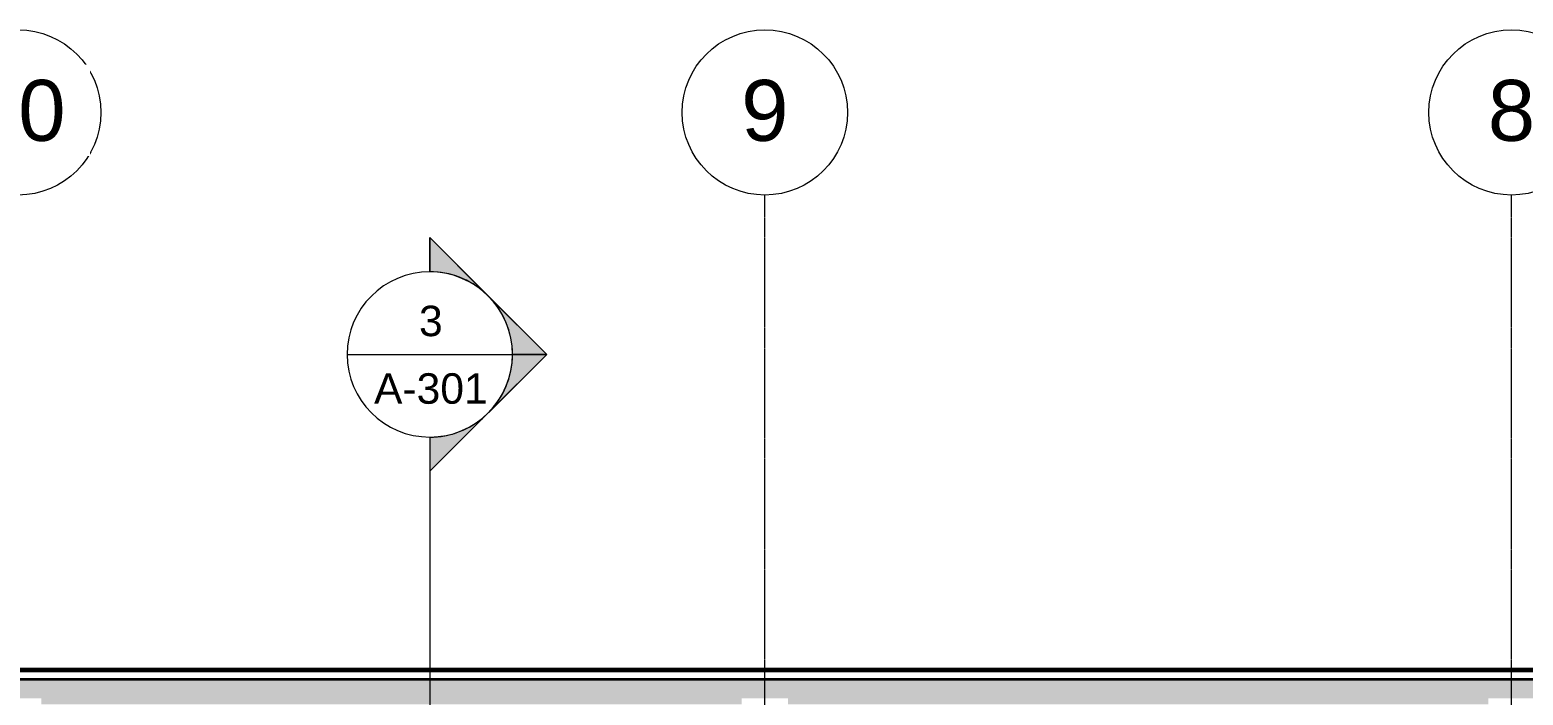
# Model space of a CAD drawing. Header units: inches. Extents: x -26493 to -15674, y -132 to 673.
# Drawn here: x -25393 to -24815, y 380 to 638 of the extents above; entities that cross this region are included whole.
import ezdxf

# ---------------------------------------------------------------- set-up
doc = ezdxf.new("R2010")
doc.units = ezdxf.units.IN
doc.header["$MEASUREMENT"] = 0
doc.linetypes.add('Grid Line 1_2_', pattern=[0.875, 0.5, -0.125, 0.125, -0.125])
for name, color, linetype, lineweight in [('A-ROOF', 132, 'Continuous', 13), ('G-ANNO-SYMB', 111, 'Continuous', 9), ('S-BEAM', 12, 'Continuous', 9), ('S-GRID', 1, 'Continuous', 9), ('S-GRID-IDEN', 1, 'Continuous', 9)]:
    doc.layers.add(name, color=color, linetype=linetype, lineweight=lineweight)
doc.styles.add('Arial_1', font='arial.ttf', dxfattribs={"height": 23.60479})
doc.styles.add('Arial_2', font='arial.ttf', dxfattribs={"height": 11.802395})

# ---------------------------------------------------------------- blocks, each defined once
blk = doc.blocks.new('Girt_Z - 10_D-559340-Section 13')
at = {"layer": 'S-BEAM'}
for points in [[(-22806.36, 385.89), (-22796.39, 385.89), (-22796.39, 386.42), (-25965.89, 386.42), (-25965.89, 385.89), (-22839.61, 385.89)], [(-22839.61, 385.81), (-22796.39, 385.81), (-22796.39, 385.89), (-25965.89, 385.89), (-25965.89, 385.81), (-22906.11, 385.81)], [(-22822.99, 376.44), (-22796.39, 376.44), (-22796.39, 385.81), (-25965.89, 385.81), (-25965.89, 376.44), (-25695.39, 376.44), (-25695.39, 378.83), (-25677.39, 378.83), (-25677.39, 376.44), (-25406.39, 376.44), (-25406.39, 378.83), (-25388.39, 378.83), (-25388.39, 376.44), (-25117.39, 376.44), (-25117.39, 378.83), (-25099.39, 378.83), (-25099.39, 376.44), (-24828.39, 376.44), (-24828.39, 378.83), (-24810.39, 378.83), (-24810.39, 376.44), (-24539.39, 376.44), (-24539.39, 378.83), (-24521.39, 378.83), (-24521.39, 376.44), (-24250.39, 376.44), (-24250.39, 378.83), (-24232.39, 378.83), (-24232.39, 376.44), (-23961.39, 376.44), (-23961.39, 378.83), (-23943.39, 378.83), (-23943.39, 376.44), (-23672.39, 376.44), (-23672.39, 378.83), (-23654.39, 378.83), (-23654.39, 376.44), (-23383.39, 376.44), (-23383.39, 378.83), (-23365.39, 378.83), (-23365.39, 376.44), (-23094.39, 376.44), (-23094.39, 378.83), (-23076.39, 378.83), (-23076.39, 376.44), (-22839.61, 376.44)]]:
    blk.add_hatch(color=256, dxfattribs=at).paths.add_polyline_path(points, flags=0)
for p, q in [((-25965.89, 386.42), (-22796.39, 386.42)), ((-22796.39, 385.89), (-25965.89, 385.89)), ((-22796.39, 385.81), (-25965.89, 385.81))]:
    blk.add_line(p, q, dxfattribs=at)
blk = doc.blocks.new('Grid - Grid Head - Circle-14747-Section 13')
at = {"layer": 'S-GRID-IDEN'}
blk.add_circle((-22796.39, 605.76), 32, dxfattribs=at)
blk = doc.blocks.new('Section - Section Head - Filled-1526-Section 13')
at = {"layer": 'G-ANNO-SYMB'}
h = blk.add_hatch(color=256, dxfattribs=at)
edge = h.paths.add_edge_path(flags=0)
edge.add_arc((-25238.09, 512), 32.04, 47.9216, 90)
edge.add_line((-25238.09, 544.04), (-25238.09, 557.25))
edge.add_line((-25238.09, 557.25), (-25216.62, 535.78))
h = blk.add_hatch(color=256, dxfattribs=at)
edge = h.paths.add_edge_path(flags=0)
edge.add_line((-25215.47, 534.63), (-25192.84, 512))
edge.add_line((-25192.84, 512), (-25206.09, 512))
edge.add_arc((-25238.09, 512), 32, 0, 45)
h = blk.add_hatch(color=256, dxfattribs=at)
edge = h.paths.add_edge_path(flags=0)
edge.add_arc((-25238.09, 512), 32, 315, 360)
edge.add_line((-25206.09, 512), (-25192.84, 512))
edge.add_line((-25192.84, 512), (-25215.47, 489.37))
h = blk.add_hatch(color=256, dxfattribs=at)
edge = h.paths.add_edge_path(flags=0)
edge.add_line((-25216.62, 488.22), (-25238.09, 466.75))
edge.add_line((-25238.09, 466.75), (-25238.09, 479.96))
edge.add_arc((-25238.09, 512), 32.04, 270, 312.0784)
for p, q in [((-25192.84, 512), (-25238.09, 557.25)), ((-25238.09, 544), (-25238.09, 557.25)), ((-25216.62, 535.78), (-25238.09, 557.25)), ((-25238.09, 557.25), (-25238.09, 544.04)), ((-25192.84, 512), (-25215.47, 534.63)), ((-25192.84, 512), (-25238.09, 466.75)), ((-25215.47, 489.37), (-25192.84, 512)), ((-25206.09, 512), (-25192.84, 512)), ((-25192.84, 512), (-25206.09, 512)), ((-25238.09, 466.75), (-25216.62, 488.22)), ((-25238.09, 480), (-25238.09, 466.75)), ((-25238.09, 479.96), (-25238.09, 466.75))]:
    blk.add_line(p, q, dxfattribs=at)
for radius, start, end in [(32, 90, 270), (32.04, 47.9216, 90), (32, 270, 90), (32, 0, 45), (32, 315, 360), (32.04, 270, 312.0784)]:
    blk.add_arc((-25238.09, 512), radius, start, end, dxfattribs=at)

msp = doc.modelspace()

# ---------------------------------------------------------------- hatches: boundary and pattern name
at = {"layer": 'A-ROOF', "transparency": 33554611}
msp.add_hatch(color=256, dxfattribs=at).paths.add_polyline_path([(-25993.18, 389.53), (-22782.24, 389.53), (-22782.24, 390), (-25993.18, 390)], flags=0)

# ---------------------------------------------------------------- linework, layer by layer
at = {"layer": 'A-ROOF', "lineweight": 50}
for p, q in [((-22782.24, 390), (-25993.18, 390)), ((-25992.39, 389.53), (-22782.24, 389.53))]:
    msp.add_line(p, q, dxfattribs=at)
at = {"layer": 'G-ANNO-SYMB'}
for p, q in [((-25270.09, 512), (-25206.09, 512)), ((-25238.09, 480), (-25238.09, -54.82))]:
    msp.add_line(p, q, dxfattribs=at)
at = {"layer": 'S-GRID', "linetype": 'Grid Line 1_2_'}
for p, q in [((-25108.39, -132), (-25108.39, 573.76)), ((-24819.39, -132), (-24819.39, 573.76))]:
    msp.add_line(p, q, dxfattribs=at)

# ---------------------------------------------------------------- block references
at = {"layer": 'G-ANNO-SYMB'}
msp.add_blockref('Section - Section Head - Filled-1526-Section 13', (0, 0), dxfattribs=at)
at = {"layer": 'S-BEAM'}
msp.add_blockref('Girt_Z - 10_D-559340-Section 13', (0, 0), dxfattribs=at)
at = {"layer": 'S-GRID-IDEN'}
for p in [(-2601, 0), (-2312, 0), (-2023, 0)]:
    msp.add_blockref('Grid - Grid Head - Circle-14747-Section 13', p, dxfattribs=at)

# ---------------------------------------------------------------- texts
at = {"layer": 'G-ANNO-SYMB', "attachment_point": 2, "line_spacing_factor": 0.938532, "style": 'Arial_2'}
for s, insert, char_height, width in [('3', (-25237.68, 530.89), 11.8, 10.944), ('A-301', (-25237.68, 504.71), 11.802, 52.416)]:
    msp.add_mtext(s, dxfattribs=dict(at, insert=insert, char_height=char_height, width=width))

# ---------------------------------------------------------------- next in the draw order: texts
at = {"layer": 'S-GRID-IDEN', "attachment_point": 2, "line_spacing_factor": 0.938532, "style": 'Arial_1', "bg_fill": 3, "box_fill_scale": 1.25, "bg_fill_color": 0, "bg_fill_transparency": 0}
for s, insert, char_height, width in [('10', (-25397.4, 618.35), 23.605, 43.776), ('9', (-25108.4, 618.35), 23.6, 21.888), ('8', (-24819.4, 618.35), 23.6, 21.888)]:
    msp.add_mtext(s, dxfattribs=dict(at, insert=insert, char_height=char_height, width=width))

doc.saveas('drawing.dxf')
